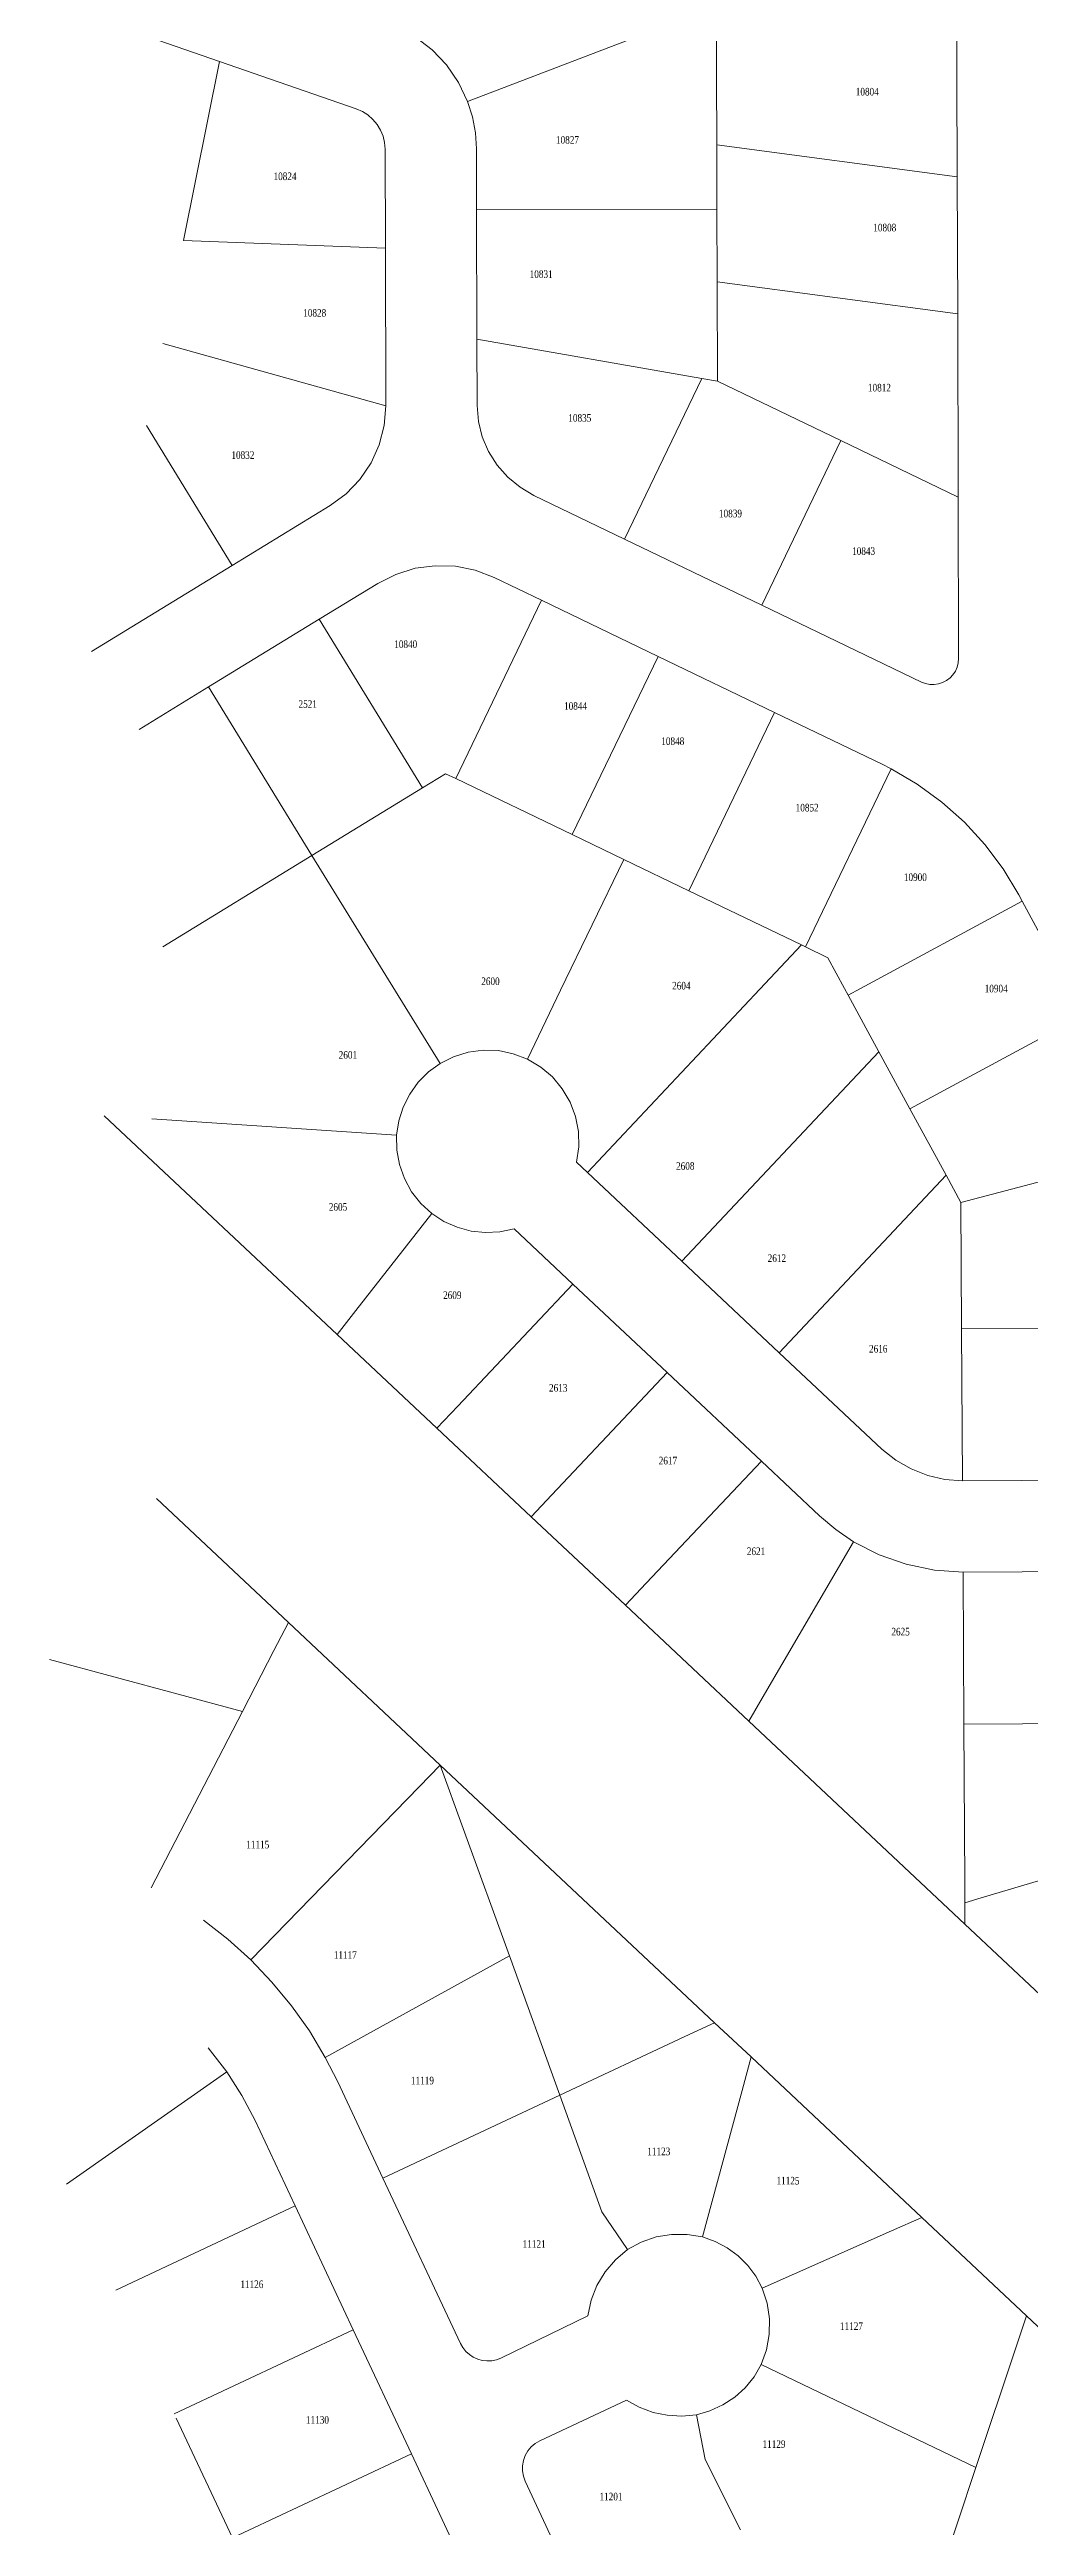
# Model space of a CAD drawing. Header units: feet. Extents: x 2819410 to 2831754, y 974571 to 993150.
# Drawn here: x 2821687 to 2822331, y 985920 to 987547 of the extents above; entities that cross this region are included whole.
import ezdxf
from ezdxf.enums import TextEntityAlignment as Align

# ---------------------------------------------------------------- set-up
doc = ezdxf.new("R2010")
doc.units = ezdxf.units.FT
doc.header["$LTSCALE"] = 0.015
doc.header["$MEASUREMENT"] = 0
doc.layers.add('ADDRESSES', color=7, linetype='Continuous')
doc.layers.add('Dakota County Parcels', color=7, linetype='Continuous', lineweight=5)
doc.styles.add('SIMPLEX', font='times.ttf', dxfattribs={"width": 0.8})

# ---------------------------------------------------------------- blocks, each defined once
blk = doc.blocks.new('ACMAP_ANN_TEMPLATE_AddressEagan')
at = {"layer": 'ADDRESSES', "style": 'SIMPLEX', "width": 0.8}
blk.add_attdef('ADDRESS', text='', height=5, dxfattribs=at).set_placement((0, 0), align=Align.CENTER)

msp = doc.modelspace()

# ---------------------------------------------------------------- linework, layer by layer
at = {"layer": 'Dakota County Parcels', "lineweight": 5}
for p, q in [((2822283.3, 987529.8), (2822283.2, 987588.9)), ((2821961.7, 987513.4), (2822125.2, 987575.8)), ((2822125.5, 987484.8), (2822125.2, 987575.8)), ((2821718.3, 987567.5), (2821798.7, 987539.7)), ((2821938.4, 987547.4), (2821927.4, 987555.9)), ((2821775.1, 987422.1), (2821798.7, 987539.7)), ((2821798.7, 987539.7), (2821888.6, 987508.6)), ((2821947.9, 987537.4), (2821938.4, 987547.4)), ((2821955.8, 987525.9), (2821947.9, 987537.4)), ((2821961.7, 987513.4), (2821955.8, 987525.9)), ((2822283.5, 987463.9), (2822283.3, 987529.8)), ((2821892.6, 987506.8), (2821888.6, 987508.6)), ((2821896.2, 987504.5), (2821892.6, 987506.8)), ((2821899.5, 987501.6), (2821896.2, 987504.5)), ((2821964.9, 987503.3), (2821961.7, 987513.4)), ((2821902.3, 987498.3), (2821899.5, 987501.6)), ((2821904.5, 987494.6), (2821902.3, 987498.3)), ((2821906.2, 987490.6), (2821904.5, 987494.6)), ((2821907.2, 987486.4), (2821906.2, 987490.6)), ((2821966.9, 987492.8), (2821964.9, 987503.3)), ((2821967.5, 987482.2), (2821966.9, 987492.8)), ((2821907.5, 987482), (2821907.2, 987486.4)), ((2821907.7, 987417), (2821907.5, 987482)), ((2821967.7, 987442.2), (2821967.5, 987482.2)), ((2822125.6, 987442.7), (2822125.5, 987484.8)), ((2822125.5, 987484.8), (2822283.5, 987463.9)), ((2822283.8, 987373.9), (2822283.5, 987463.9)), ((2821967.7, 987442.2), (2822125.6, 987442.7)), ((2821967.9, 987357.2), (2821967.7, 987442.2)), ((2822125.7, 987394.8), (2822125.6, 987442.7)), ((2821775.1, 987422.1), (2821907.7, 987417)), ((2821908, 987313.4), (2821907.7, 987417)), ((2822125.9, 987329.6), (2822125.7, 987394.8)), ((2822125.7, 987394.8), (2822283.8, 987373.9)), ((2822284.1, 987253.4), (2822283.8, 987373.9)), ((2821761.5, 987354.4), (2821908, 987313.4)), ((2821967.9, 987357.2), (2822115.7, 987331.4)), ((2821968, 987313.6), (2821967.9, 987357.2)), ((2822064.9, 987225.8), (2822115.7, 987331.4)), ((2822115.7, 987331.4), (2822125.9, 987329.6)), ((2822207, 987290.6), (2822125.9, 987329.6)), ((2821906.9, 987300.4), (2821908, 987313.4)), ((2821968, 987313.6), (2821968.9, 987303.1)), ((2821750.7, 987300.5), (2821807.1, 987208.4)), ((2821903.7, 987287.7), (2821906.9, 987300.4)), ((2821968.9, 987303.1), (2821971.4, 987292.9)), ((2821971.4, 987292.9), (2821975.5, 987283.3)), ((2821898.3, 987275.8), (2821903.7, 987287.7)), ((2821975.5, 987283.3), (2821981.1, 987274.4)), ((2822155, 987182.4), (2822207, 987290.6)), ((2822207, 987290.6), (2822284.1, 987253.4)), ((2821881.9, 987255.5), (2821891, 987265)), ((2821891, 987265), (2821898.3, 987275.8)), ((2821981.1, 987274.4), (2821988.1, 987266.5)), ((2821988.1, 987266.5), (2821996.2, 987259.8)), ((2821807.1, 987208.4), (2821871.4, 987247.8)), ((2821871.4, 987247.8), (2821881.9, 987255.5)), ((2821996.2, 987259.8), (2822005.3, 987254.5)), ((2822005.3, 987254.5), (2822064.9, 987225.8)), ((2822284.4, 987147.2), (2822284.1, 987253.4)), ((2822064.9, 987225.8), (2822155, 987182.4)), ((2821714.6, 987151.8), (2821807.1, 987208.4)), ((2821864.3, 987173.2), (2821902.7, 987196.6)), ((2821914.6, 987202.6), (2821902.7, 987196.6)), ((2821927.3, 987206.6), (2821914.6, 987202.6)), ((2821940.5, 987208.3), (2821927.3, 987206.6)), ((2821953.8, 987207.9), (2821940.5, 987208.3)), ((2821966.8, 987205.3), (2821953.8, 987207.9)), ((2821979.3, 987200.5), (2821966.8, 987205.3)), ((2821979.3, 987200.5), (2822010.3, 987185.6)), ((2821954, 987068.4), (2822010.3, 987185.6)), ((2822010.3, 987185.6), (2822086.9, 987148.7)), ((2822155, 987182.4), (2822260.1, 987131.8)), ((2821791.6, 987128.6), (2821864.3, 987173.2)), ((2821864.3, 987173.2), (2821932.2, 987062.4)), ((2822030.5, 987031.6), (2822086.9, 987148.7)), ((2822086.9, 987148.7), (2822163.5, 987111.8)), ((2822284.2, 987144.4), (2822284.4, 987147.2)), ((2822260.1, 987131.8), (2822262.7, 987130.8)), ((2822262.7, 987130.8), (2822265.5, 987130.3)), ((2822265.5, 987130.3), (2822268.4, 987130.2)), ((2822268.4, 987130.2), (2822271.2, 987130.6)), ((2822271.2, 987130.6), (2822273.9, 987131.5)), ((2822273.9, 987131.5), (2822276.5, 987132.8)), ((2822276.5, 987132.8), (2822278.8, 987134.5)), ((2822278.8, 987134.5), (2822280.7, 987136.6)), ((2822280.7, 987136.6), (2822282.3, 987139)), ((2822282.3, 987139), (2822283.5, 987141.6)), ((2822283.5, 987141.6), (2822284.2, 987144.4)), ((2821745.9, 987100.6), (2821791.6, 987128.6)), ((2821791.6, 987128.6), (2821859.5, 987017.9)), ((2822107.1, 986994.7), (2822163.5, 987111.8)), ((2822163.5, 987111.8), (2822234.1, 987077.9)), ((2821932.2, 987062.4), (2821947.3, 987071.6)), ((2821947.3, 987071.6), (2821954, 987068.4)), ((2821954, 987068.4), (2822030.5, 987031.6)), ((2822183.7, 986957.8), (2822240.1, 987074.8)), ((2822240.1, 987074.8), (2822234.1, 987077.9)), ((2822257.2, 987064.7), (2822240.1, 987074.8)), ((2821859.5, 987017.9), (2821932.2, 987062.4)), ((2822273.3, 987053), (2822257.2, 987064.7)), ((2822288.2, 987039.7), (2822273.3, 987053)), ((2822301.6, 987025.1), (2822288.2, 987039.7)), ((2821761.4, 986957.9), (2821859.5, 987017.9)), ((2821859.5, 987017.9), (2821914.4, 986928.7)), ((2822030.5, 987031.6), (2822064.4, 987015.3)), ((2822313.6, 987009.1), (2822301.6, 987025.1)), ((2822022.9, 986929.3), (2822064.4, 987015.3)), ((2822064.4, 987015.3), (2822107.1, 986994.7)), ((2822323.9, 986992.1), (2822313.6, 987009.1)), ((2822107.1, 986994.7), (2822181.1, 986959.1)), ((2822219.9, 986930.4), (2822326.2, 986987.8)), ((2822323.9, 986992.1), (2822326.2, 986987.8)), ((2822326.2, 986987.8), (2822356.8, 986931.2)), ((2822153.9, 986930.1), (2822181.1, 986959.1)), ((2822181.1, 986959.1), (2822183.7, 986957.8)), ((2822183.7, 986957.8), (2822198.5, 986950.7)), ((2822198.5, 986950.7), (2822209.5, 986930.4)), ((2821914.4, 986928.7), (2821943.7, 986881.2)), ((2822001.1, 986884), (2822022.9, 986929.3)), ((2822040.6, 986809.5), (2822153.9, 986930.1)), ((2822209.5, 986930.4), (2822211.8, 986926.1)), ((2822211.8, 986926.1), (2822219.9, 986930.4)), ((2822211.8, 986926.1), (2822231.9, 986888.9)), ((2822252.4, 986851.4), (2822366.6, 986913)), ((2821962.1, 986888.6), (2821952.6, 986885.6)), ((2821972, 986889.9), (2821962.1, 986888.6)), ((2821982, 986889.6), (2821972, 986889.9)), ((2821991.8, 986887.6), (2821982, 986889.6)), ((2822001.1, 986884), (2821991.8, 986887.6)), ((2822102.5, 986751.3), (2822231.9, 986888.9)), ((2822231.9, 986888.9), (2822252.4, 986851.4)), ((2821936, 986875.6), (2821929.2, 986868.8)), ((2821943.7, 986881.2), (2821936, 986875.6)), ((2821952.6, 986885.6), (2821943.7, 986881.2)), ((2822009.8, 986878.8), (2822001.1, 986884)), ((2822017.5, 986872.3), (2822009.8, 986878.8)), ((2822024, 986864.5), (2822017.5, 986872.3)), ((2821923.7, 986861.1), (2821919.4, 986852.5)), ((2821929.2, 986868.8), (2821923.7, 986861.1)), ((2822029.1, 986855.8), (2822024, 986864.5)), ((2822032.7, 986846.3), (2822029.1, 986855.8)), ((2821722.9, 986846.8), (2821876, 986703.1)), ((2821754.3, 986844.7), (2821915.1, 986834)), ((2821916.5, 986843.5), (2821915.1, 986834)), ((2821919.4, 986852.5), (2821916.5, 986843.5)), ((2822034.6, 986836.4), (2822032.7, 986846.3)), ((2822252.4, 986851.4), (2822276.3, 986807.7)), ((2821915.1, 986834), (2821915.3, 986824.3)), ((2821915.3, 986824.3), (2821917, 986814.7)), ((2822033.4, 986816.3), (2822034.9, 986826.3)), ((2822034.9, 986826.3), (2822034.6, 986836.4)), ((2822285.9, 986789.8), (2822407.2, 986821.8)), ((2821917, 986814.7), (2821920.2, 986805.5)), ((2821920.2, 986805.5), (2821924.9, 986796.9)), ((2822033.4, 986816.3), (2822040.6, 986809.5)), ((2822040.6, 986809.5), (2822102.5, 986751.3)), ((2822166.6, 986691), (2822276.3, 986807.7)), ((2822276.3, 986807.7), (2822285.9, 986789.8)), ((2821924.9, 986796.9), (2821931, 986789.2)), ((2821931, 986789.2), (2821938.2, 986782.6)), ((2822286.4, 986706.9), (2822285.9, 986789.8)), ((2821888.3, 986718.9), (2821938.2, 986782.6)), ((2821938.2, 986782.6), (2821946.1, 986777.4)), ((2821946.1, 986777.4), (2821954.8, 986773.5)), ((2821954.8, 986773.5), (2821964, 986771)), ((2821983, 986770.5), (2821992.3, 986772.6)), ((2821992.3, 986772.6), (2822030.9, 986736.2)), ((2821964, 986771), (2821973.5, 986770)), ((2821973.5, 986770), (2821983, 986770.5)), ((2822102.5, 986751.3), (2822166.6, 986691)), ((2821955.3, 986656), (2822030.9, 986736.2)), ((2822030.9, 986736.2), (2822092.9, 986678)), ((2821876, 986703.1), (2821888.3, 986718.9)), ((2822286.4, 986706.9), (2822416.4, 986707.6)), ((2821876, 986703.1), (2821941.6, 986641.5)), ((2822166.6, 986691), (2822234, 986627.7)), ((2822287, 986606.9), (2822286.4, 986706.9)), ((2822017.2, 986597.8), (2822092.9, 986678)), ((2822092.9, 986678), (2822154.8, 986619.8)), ((2821941.6, 986641.5), (2821955.3, 986656)), ((2821941.6, 986641.5), (2822003.5, 986583.3)), ((2822234, 986627.7), (2822243.2, 986620.5)), ((2822079.2, 986539.6), (2822154.8, 986619.8)), ((2822154.8, 986619.8), (2822192.9, 986584)), ((2822243.2, 986620.5), (2822253.3, 986614.7)), ((2822253.3, 986614.7), (2822264.1, 986610.5)), ((2822264.1, 986610.5), (2822275.4, 986607.8)), ((2821757.3, 986595.4), (2821844.1, 986513.9)), ((2822003.5, 986583.3), (2822017.2, 986597.8)), ((2822275.4, 986607.8), (2822287, 986606.9)), ((2822287, 986606.9), (2822397, 986607.5)), ((2822003.5, 986583.3), (2822065.5, 986525.1)), ((2822192.9, 986584), (2822203.7, 986574.9)), ((2822156.8, 986466.7), (2822215.3, 986566.9)), ((2822203.7, 986574.9), (2822215.3, 986566.9)), ((2822215.3, 986566.9), (2822232.2, 986558.3)), ((2822232.2, 986558.3), (2822250, 986552.1)), ((2822250, 986552.1), (2822268.5, 986548.2)), ((2822268.5, 986548.2), (2822287.4, 986546.9)), ((2822287.4, 986546.9), (2822397.4, 986547.5)), ((2822287.9, 986446.9), (2822287.4, 986546.9)), ((2822065.5, 986525.1), (2822079.2, 986539.6)), ((2821834.5, 986495.4), (2821844.1, 986513.9)), ((2821844.1, 986513.9), (2821943.8, 986420.1)), ((2822065.5, 986525.1), (2822146.5, 986449)), ((2821813.8, 986455.3), (2821834.5, 986495.4)), ((2821687, 986489.5), (2821813.8, 986455.3)), ((2822146.5, 986449), (2822156.8, 986466.7)), ((2821753.8, 986339.4), (2821813.8, 986455.3)), ((2822146.5, 986449), (2822288.6, 986315.5)), ((2822287.9, 986446.9), (2822418, 986447.7)), ((2822288.5, 986343), (2822287.9, 986446.9)), ((2821929.9, 986405.8), (2821943.8, 986420.1)), ((2821943.8, 986420.1), (2822123.9, 986250.8)), ((2821943.8, 986420.1), (2821958.9, 986378.5)), ((2821819.3, 986292.2), (2821929.9, 986405.8)), ((2821958.9, 986378.5), (2821989.2, 986294.8)), ((2822299.3, 986332.8), (2822429, 986371.6)), ((2822288.5, 986329.6), (2822288.5, 986343)), ((2822288.5, 986329.6), (2822299.3, 986332.8)), ((2821804.2, 986305.8), (2821788.3, 986318.2)), ((2822288.6, 986315.5), (2822288.5, 986329.6)), ((2821819.3, 986292.2), (2821804.2, 986305.8)), ((2822288.6, 986315.5), (2822362.8, 986245.9)), ((2821833.2, 986277.5), (2821819.3, 986292.2)), ((2821868.2, 986228), (2821989.2, 986294.8)), ((2821989.2, 986294.8), (2822022.3, 986203.1)), ((2821846.1, 986261.9), (2821833.2, 986277.5)), ((2821857.8, 986245.4), (2821846.1, 986261.9)), ((2821868.2, 986228), (2821857.8, 986245.4)), ((2822022.3, 986203.1), (2822104.5, 986241.7)), ((2822104.5, 986241.7), (2822123.9, 986250.8)), ((2822123.9, 986250.8), (2822148, 986228.3)), ((2821803.5, 986218.5), (2821791.3, 986234.3)), ((2821876.4, 986212), (2821868.2, 986228)), ((2822142.1, 986206.3), (2822148, 986228.3)), ((2822148, 986228.3), (2822260.2, 986122.8)), ((2821698.1, 986144.6), (2821803.5, 986218.5)), ((2821813.5, 986202.9), (2821803.5, 986218.5)), ((2821822.1, 986186.5), (2821813.5, 986202.9)), ((2821876.4, 986212), (2821906.1, 986148.6)), ((2821906.1, 986148.6), (2822022.3, 986203.1)), ((2822022.3, 986203.1), (2822050, 986126.6)), ((2822116.1, 986110), (2822142.1, 986206.3)), ((2821822.1, 986186.5), (2821848.4, 986130.4)), ((2821906.1, 986148.6), (2821957.1, 986040)), ((2821730.7, 986075.1), (2821848.4, 986130.4)), ((2821848.4, 986130.4), (2821886.6, 986048.9)), ((2822050, 986126.6), (2822066.8, 986101.7)), ((2822240.3, 986114), (2822260.2, 986122.8)), ((2822260.2, 986122.8), (2822329, 986058.1)), ((2822075.9, 986106.6), (2822066.8, 986101.7)), ((2822085.6, 986110), (2822075.9, 986106.6)), ((2822095.7, 986111.7), (2822085.6, 986110)), ((2822106, 986111.7), (2822095.7, 986111.7)), ((2822116.1, 986110), (2822106, 986111.7)), ((2822124.5, 986107.1), (2822116.1, 986110)), ((2822132.4, 986102.9), (2822124.5, 986107.1)), ((2822155.4, 986076.4), (2822240.3, 986114)), ((2822058.9, 986095), (2822052.1, 986087.1)), ((2822066.8, 986101.7), (2822058.9, 986095)), ((2822139.6, 986097.6), (2822132.4, 986102.9)), ((2822145.9, 986091.3), (2822139.6, 986097.6)), ((2822151.2, 986084.2), (2822145.9, 986091.3)), ((2822046.7, 986078.1), (2822042.9, 986068.4)), ((2822052.1, 986087.1), (2822046.7, 986078.1)), ((2822155.4, 986076.4), (2822151.2, 986084.2)), ((2822158.6, 986066.6), (2822155.4, 986076.4)), ((2821983.7, 986030.4), (2822040.8, 986058.2)), ((2822042.9, 986068.4), (2822040.8, 986058.2)), ((2822160.1, 986056.3), (2822158.6, 986066.6)), ((2822160, 986046), (2822160.1, 986056.3)), ((2822322, 986037.2), (2822329, 986058.1)), ((2822329, 986058.1), (2822481.2, 985915)), ((2821769, 985993.7), (2821886.6, 986048.9)), ((2821886.6, 986048.9), (2821924.9, 985967.4)), ((2821957.1, 986040), (2821958.6, 986037.3)), ((2822158.1, 986035.9), (2822160, 986046)), ((2821958.6, 986037.3), (2821960.6, 986034.8)), ((2821960.6, 986034.8), (2821962.9, 986032.7)), ((2821962.9, 986032.7), (2821965.5, 986031)), ((2821965.5, 986031), (2821968.4, 986029.7)), ((2821968.4, 986029.7), (2821971.4, 986028.8)), ((2821971.4, 986028.8), (2821974.5, 986028.5)), ((2821974.5, 986028.5), (2821977.7, 986028.6)), ((2821977.7, 986028.6), (2821980.7, 986029.3)), ((2821980.7, 986029.3), (2821983.7, 986030.4)), ((2822150, 986018.1), (2822154.6, 986026.1)), ((2822154.6, 986026.1), (2822158.1, 986035.9)), ((2822154.6, 986026.1), (2822295.8, 985958.5)), ((2822295.8, 985958.5), (2822322, 986037.2)), ((2822137.3, 986004.7), (2822144.1, 986010.9)), ((2822144.1, 986010.9), (2822150, 986018.1)), ((2821770.2, 985991), (2821807.2, 985912.2)), ((2822009.2, 985976.1), (2822066.2, 986002.8)), ((2822066.2, 986002.8), (2822074.6, 985998.1)), ((2822074.6, 985998.1), (2822083.6, 985994.7)), ((2822083.6, 985994.7), (2822093, 985992.8)), ((2822093, 985992.8), (2822102.6, 985992.2)), ((2822102.6, 985992.2), (2822112.1, 985993.2)), ((2822112.1, 985993.2), (2822121, 985995.7)), ((2822112.1, 985993.2), (2822117.9, 985963.8)), ((2822121, 985995.7), (2822129.5, 985999.6)), ((2822129.5, 985999.6), (2822137.3, 986004.7)), ((2822009.2, 985976.1), (2822006.2, 985974.3)), ((2821807.2, 985912.2), (2821924.9, 985967.4)), ((2821924.9, 985967.4), (2821962.2, 985887.8)), ((2821998.4, 985963.1), (2821997.8, 985959.7)), ((2821997.8, 985959.7), (2821997.8, 985956.2)), ((2821999.6, 985966.3), (2821998.4, 985963.1)), ((2822001.3, 985969.4), (2821999.6, 985966.3)), ((2822003.5, 985972), (2822001.3, 985969.4)), ((2822006.2, 985974.3), (2822003.5, 985972)), ((2822117.9, 985963.8), (2822141, 985917.5)), ((2822264.3, 985863.6), (2822295.8, 985958.5)), ((2821997.8, 985956.2), (2821998.4, 985952.7)), ((2821998.4, 985952.7), (2821999.6, 985949.5)), ((2821999.6, 985949.5), (2822019.1, 985907.7))]:
    msp.add_line(p, q, dxfattribs=at)

# ---------------------------------------------------------------- block references
at = {"layer": 'ADDRESSES', "lineweight": 5}
for p, values in [((2822224.4, 987517.3), {'ADDRESS': '10804'}), ((2822027.4, 987485.6), {'ADDRESS': '10827'}), ((2821841.8, 987461.7), {'ADDRESS': '10824'}), ((2822235.9, 987428), {'ADDRESS': '10808'}), ((2822010.1, 987397.4), {'ADDRESS': '10831'}), ((2821861.3, 987371.9), {'ADDRESS': '10828'}), ((2822232.4, 987322.8), {'ADDRESS': '10812'}), ((2822035.5, 987302.9), {'ADDRESS': '10835'}), ((2821814.1, 987278.5), {'ADDRESS': '10832'}), ((2822134.5, 987240.1), {'ADDRESS': '10839'}), ((2822222, 987215.4), {'ADDRESS': '10843'}), ((2821921.1, 987154.2), {'ADDRESS': '10840'}), ((2821856.7, 987114.9), {'ADDRESS': '2521'}), ((2822032.7, 987113.6), {'ADDRESS': '10844'}), ((2822096.6, 987090.5), {'ADDRESS': '10848'}), ((2822184.9, 987046.8), {'ADDRESS': '10852'}), ((2822256, 987001.1), {'ADDRESS': '10900'}), ((2821976.8, 986932.7), {'ADDRESS': '2600'}), ((2822102.2, 986929.8), {'ADDRESS': '2604'}), ((2822309.1, 986927.9), {'ADDRESS': '10904'}), ((2821883.1, 986884.3), {'ADDRESS': '2601'}), ((2822104.8, 986811.3), {'ADDRESS': '2608'}), ((2821876.6, 986784.4), {'ADDRESS': '2605'}), ((2822165, 986750.7), {'ADDRESS': '2612'}), ((2821951.7, 986726.4), {'ADDRESS': '2609'}), ((2822231.6, 986691.2), {'ADDRESS': '2616'}), ((2822021.3, 986665.5), {'ADDRESS': '2613'}), ((2822093.4, 986617.7), {'ADDRESS': '2617'}), ((2822151.3, 986558.1), {'ADDRESS': '2621'}), ((2822246.3, 986505.3), {'ADDRESS': '2625'}), ((2821823.9, 986365.4), {'ADDRESS': '11115'}), ((2821881.4, 986292.8), {'ADDRESS': '11117'}), ((2821932.1, 986210.3), {'ADDRESS': '11119'}), ((2822087.4, 986163.7), {'ADDRESS': '11123'}), ((2822172.3, 986144.5), {'ADDRESS': '11125'}), ((2822005.5, 986102.9), {'ADDRESS': '11121'}), ((2821820, 986076.4), {'ADDRESS': '11126'}), ((2822214, 986048.9), {'ADDRESS': '11127'}), ((2821863.1, 985987.3), {'ADDRESS': '11130'}), ((2822163.1, 985971.4), {'ADDRESS': '11129'}), ((2822056, 985936.9), {'ADDRESS': '11201'})]:
    msp.add_blockref('ACMAP_ANN_TEMPLATE_AddressEagan', p, dxfattribs=at).add_auto_attribs(values)

doc.saveas('drawing.dxf')
